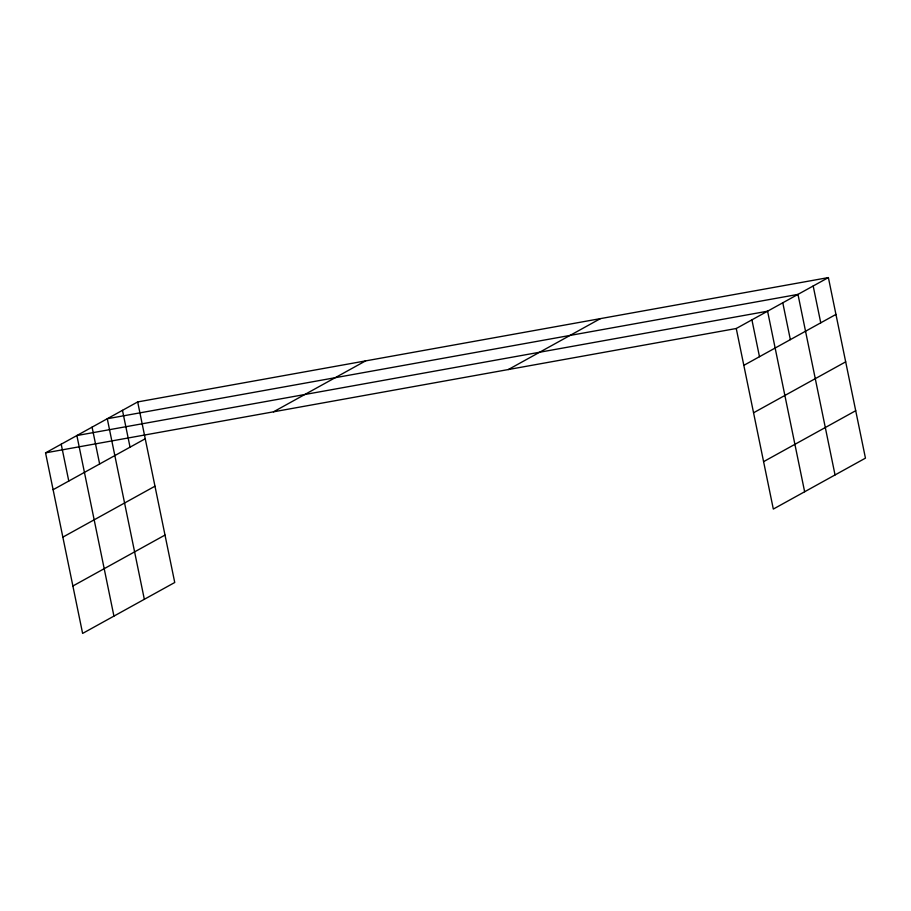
<?xml version="1.0" encoding="UTF-8"?>
<svg xmlns="http://www.w3.org/2000/svg" width="911" height="911" viewBox="0 0 911 911"><rect width="100%" height="100%" fill="white"/><g stroke="black" fill="none" stroke-linecap="round" stroke-linejoin="round"><path stroke-width="1.37" d="M137.675 401.933L174.741 582.493L82.616 633.418L45.55 452.858L137.675 401.933L828.384 277.582L865.45 458.142L773.325 509.067L736.259 328.507L828.384 277.582M53.111 489.708L145.236 438.772M273.482 411.829L365.607 360.893M62.848 537.137L154.972 486.201M72.88 586.001L165.005 535.064M508.327 369.547L600.451 318.611M743.82 365.357L835.945 314.42M753.556 412.785L845.681 361.849M763.589 461.649L855.714 410.713M45.55 452.858L736.259 328.507M813.181 285.986L820.754 322.824M835.045 474.95L797.979 294.39L107.282 418.741L144.337 599.301M782.788 302.794L790.349 339.632M804.641 491.758L767.586 311.198L76.877 435.549L113.932 616.109M751.917 319.852L759.478 356.702M122.473 410.337L130.045 447.176M92.079 427.145L99.641 463.984M61.208 444.204L68.78 481.054"/></g></svg>
